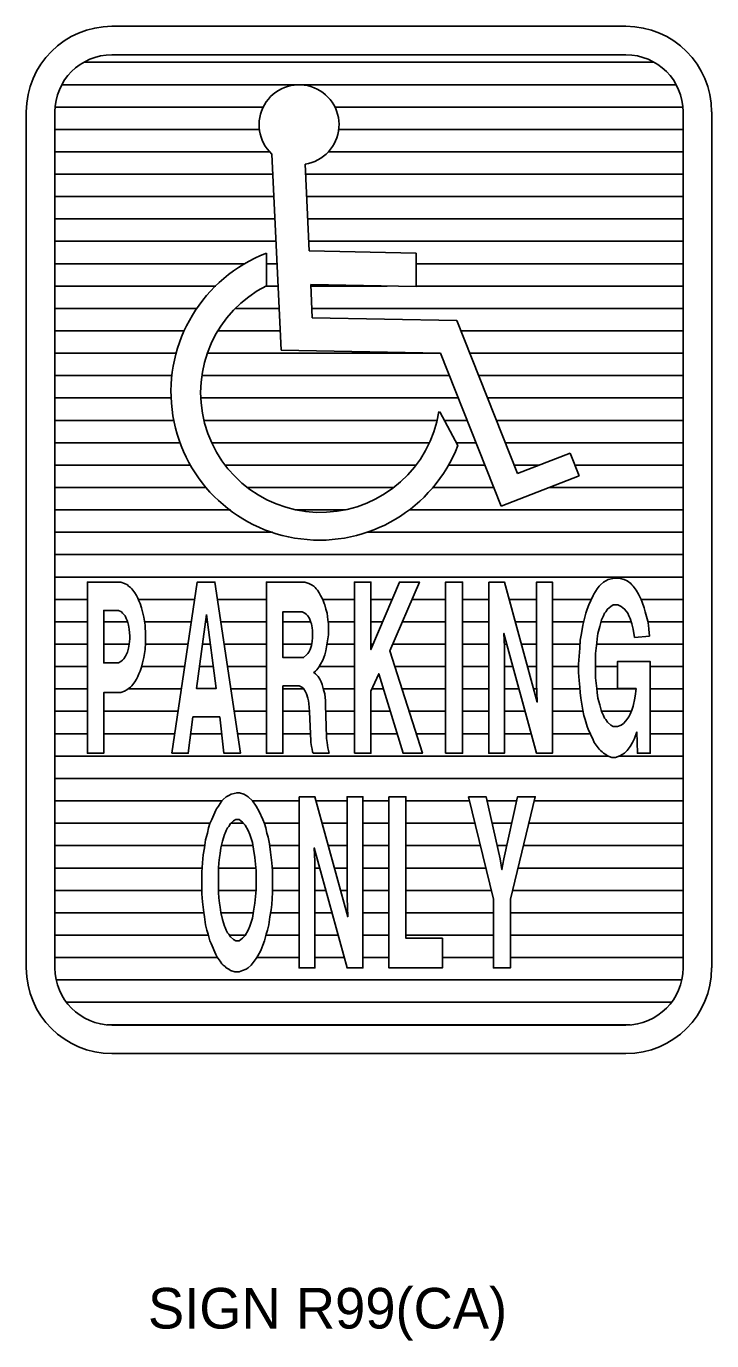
# Model space of a CAD drawing. Extents: x -1640 to -1302, y 567 to 628.
# Drawn here: x -1336.27 to -1324.46, y 594.02 to 616.69 of the extents above; entities that cross this region are included whole.
import ezdxf

# ---------------------------------------------------------------- set-up
doc = ezdxf.new("R2010")
doc.units = 0
doc.layers.add('rd_CONST-DETAIL', color=7, linetype='Continuous')
doc.layers.add('rd_NO-PLOT', color=7, linetype='Continuous')

msp = doc.modelspace()

# ---------------------------------------------------------------- linework, layer by layer
at = {"layer": 'rd_CONST-DETAIL'}
for p, q in [((-1334.798, 616.685), (-1325.94, 616.685)), ((-1334.798, 616.193), (-1325.94, 616.193)), ((-1335.282, 616.064), (-1325.454, 616.064)), ((-1335.662, 615.678), (-1325.077, 615.678)), ((-1335.776, 615.293), (-1332.191, 615.293)), ((-1330.96, 615.293), (-1324.963, 615.293)), ((-1336.274, 600.445), (-1336.274, 615.209)), ((-1335.782, 600.445), (-1335.782, 615.209)), ((-1324.955, 600.445), (-1324.955, 615.209)), ((-1324.463, 600.445), (-1324.463, 615.209)), ((-1335.782, 614.907), (-1332.254, 614.907)), ((-1330.892, 614.907), (-1324.955, 614.907)), ((-1335.782, 614.521), (-1332.075, 614.521)), ((-1332.044, 614.484), (-1332.044, 614.484)), ((-1332.042, 614.482), (-1331.884, 611.101)), ((-1331.071, 614.521), (-1324.955, 614.521)), ((-1335.782, 614.135), (-1332.026, 614.135)), ((-1331.47, 614.306), (-1331.401, 612.81)), ((-1331.462, 614.135), (-1324.955, 614.135)), ((-1335.782, 613.749), (-1332.008, 613.749)), ((-1331.444, 613.749), (-1324.955, 613.749)), ((-1335.782, 613.363), (-1331.99, 613.363)), ((-1331.426, 613.363), (-1324.955, 613.363)), ((-1335.782, 612.977), (-1331.972, 612.977)), ((-1331.408, 612.977), (-1324.955, 612.977)), ((-1332.134, 612.771), (-1332.135, 612.211)), ((-1331.401, 612.81), (-1329.554, 612.775)), ((-1329.554, 612.775), (-1329.555, 612.195)), ((-1335.782, 612.591), (-1332.513, 612.591)), ((-1332.134, 612.591), (-1331.954, 612.591)), ((-1329.555, 612.591), (-1324.955, 612.591)), ((-1335.782, 612.205), (-1333.009, 612.205)), ((-1332.135, 612.205), (-1331.936, 612.205)), ((-1331.374, 612.23), (-1329.555, 612.195)), ((-1331.374, 612.23), (-1331.347, 611.66)), ((-1331.372, 612.205), (-1330.056, 612.205)), ((-1329.555, 612.205), (-1324.955, 612.205)), ((-1335.782, 611.819), (-1333.339, 611.819)), ((-1332.674, 611.819), (-1331.918, 611.819)), ((-1331.354, 611.819), (-1324.955, 611.819)), ((-1331.347, 611.66), (-1328.853, 611.612)), ((-1328.853, 611.612), (-1327.809, 608.973)), ((-1335.782, 611.433), (-1333.557, 611.433)), ((-1332.974, 611.433), (-1331.9, 611.433)), ((-1328.782, 611.433), (-1324.955, 611.433)), ((-1335.782, 611.047), (-1333.687, 611.047)), ((-1333.155, 611.047), (-1329.134, 611.047)), ((-1331.884, 611.101), (-1329.135, 611.048)), ((-1329.135, 611.048), (-1328.09, 608.41)), ((-1328.63, 611.047), (-1324.955, 611.047)), ((-1335.782, 610.661), (-1333.766, 610.661)), ((-1333.249, 610.661), (-1328.981, 610.661)), ((-1328.477, 610.661), (-1324.955, 610.661)), ((-1335.782, 610.275), (-1333.78, 610.275)), ((-1333.268, 610.275), (-1328.829, 610.275)), ((-1328.324, 610.275), (-1324.955, 610.275)), ((-1329.147, 610.039), (-1328.838, 609.455)), ((-1335.782, 609.889), (-1333.737, 609.889)), ((-1333.214, 609.889), (-1329.193, 609.889)), ((-1329.075, 609.889), (-1328.676, 609.889)), ((-1328.171, 609.889), (-1324.955, 609.889)), ((-1335.782, 609.503), (-1333.622, 609.503)), ((-1333.081, 609.503), (-1329.326, 609.503)), ((-1328.859, 609.503), (-1328.523, 609.503)), ((-1328.019, 609.503), (-1324.955, 609.503)), ((-1335.782, 609.117), (-1333.442, 609.117)), ((-1332.849, 609.117), (-1329.558, 609.117)), ((-1328.996, 609.117), (-1328.37, 609.117)), ((-1327.866, 609.117), (-1327.439, 609.117)), ((-1327.809, 608.973), (-1326.9, 609.326)), ((-1326.747, 608.932), (-1326.9, 609.326)), ((-1326.819, 609.117), (-1324.955, 609.117)), ((-1328.09, 608.41), (-1326.747, 608.932)), ((-1335.782, 608.731), (-1333.177, 608.731)), ((-1332.466, 608.731), (-1329.941, 608.731)), ((-1329.254, 608.731), (-1328.218, 608.731)), ((-1327.264, 608.731), (-1324.955, 608.731)), ((-1335.782, 608.345), (-1332.753, 608.345)), ((-1331.631, 608.345), (-1330.776, 608.345)), ((-1329.664, 608.345), (-1324.955, 608.345)), ((-1335.782, 607.959), (-1332.034, 607.959)), ((-1330.4, 607.959), (-1324.955, 607.959)), ((-1335.782, 607.573), (-1324.955, 607.573)), ((-1335.782, 607.187), (-1324.955, 607.187)), ((-1335.782, 606.801), (-1335.222, 606.801)), ((-1334.345, 606.801), (-1333.373, 606.801)), ((-1332.98, 606.801), (-1332.136, 606.801)), ((-1331.165, 606.801), (-1330.619, 606.801)), ((-1330.336, 606.801), (-1329.971, 606.801)), ((-1329.628, 606.801), (-1329.049, 606.801)), ((-1328.756, 606.801), (-1328.306, 606.801)), ((-1327.953, 606.801), (-1327.48, 606.801)), ((-1327.208, 606.801), (-1326.537, 606.801)), ((-1325.682, 606.801), (-1324.955, 606.801)), ((-1335.782, 606.415), (-1335.222, 606.415)), ((-1334.94, 606.415), (-1334.528, 606.415)), ((-1334.237, 606.415), (-1333.43, 606.415)), ((-1333.188, 606.415), (-1333.155, 606.415)), ((-1332.923, 606.415), (-1332.136, 606.415)), ((-1331.853, 606.415), (-1331.376, 606.415)), ((-1331.074, 606.415), (-1330.619, 606.415)), ((-1330.336, 606.415), (-1330.134, 606.415)), ((-1329.795, 606.415), (-1329.049, 606.415)), ((-1328.756, 606.415), (-1328.306, 606.415)), ((-1327.847, 606.415), (-1327.48, 606.415)), ((-1327.208, 606.415), (-1326.669, 606.415)), ((-1326.37, 606.415), (-1325.849, 606.415)), ((-1325.564, 606.415), (-1324.955, 606.415)), ((-1335.782, 606.029), (-1335.222, 606.029)), ((-1334.94, 606.029), (-1334.5, 606.029)), ((-1334.22, 606.029), (-1333.488, 606.029)), ((-1333.239, 606.029), (-1333.104, 606.029)), ((-1332.866, 606.029), (-1332.136, 606.029)), ((-1331.853, 606.029), (-1331.358, 606.029)), ((-1331.093, 606.029), (-1330.619, 606.029)), ((-1330.336, 606.029), (-1330.297, 606.029)), ((-1329.962, 606.029), (-1329.049, 606.029)), ((-1328.756, 606.029), (-1328.306, 606.029)), ((-1328.036, 606.029), (-1327.994, 606.029)), ((-1327.742, 606.029), (-1327.48, 606.029)), ((-1327.208, 606.029), (-1326.732, 606.029)), ((-1326.447, 606.029), (-1324.955, 606.029)), ((-1335.782, 605.643), (-1335.222, 605.643)), ((-1334.289, 605.643), (-1333.545, 605.643)), ((-1333.289, 605.643), (-1333.054, 605.643)), ((-1332.808, 605.643), (-1332.136, 605.643)), ((-1331.231, 605.643), (-1330.619, 605.643)), ((-1329.925, 605.643), (-1329.049, 605.643)), ((-1328.756, 605.643), (-1328.306, 605.643)), ((-1328.034, 605.643), (-1327.888, 605.643)), ((-1327.637, 605.643), (-1327.48, 605.643)), ((-1327.208, 605.643), (-1326.758, 605.643)), ((-1326.465, 605.643), (-1326.088, 605.643)), ((-1325.523, 605.643), (-1324.955, 605.643)), ((-1335.782, 605.257), (-1335.222, 605.257)), ((-1334.519, 605.257), (-1333.603, 605.257)), ((-1332.751, 605.257), (-1332.136, 605.257)), ((-1331.853, 605.257), (-1331.493, 605.257)), ((-1331.156, 605.257), (-1330.619, 605.257)), ((-1330.318, 605.257), (-1330.12, 605.257)), ((-1329.802, 605.257), (-1329.049, 605.257)), ((-1328.756, 605.257), (-1328.306, 605.257)), ((-1328.034, 605.257), (-1327.783, 605.257)), ((-1327.531, 605.257), (-1327.477, 605.257)), ((-1327.208, 605.257), (-1326.734, 605.257)), ((-1326.443, 605.257), (-1325.765, 605.257)), ((-1325.523, 605.257), (-1324.955, 605.257)), ((-1335.782, 604.871), (-1335.222, 604.871)), ((-1334.94, 604.871), (-1333.66, 604.871)), ((-1332.693, 604.871), (-1332.136, 604.871)), ((-1331.853, 604.871), (-1331.393, 604.871)), ((-1331.117, 604.871), (-1330.619, 604.871)), ((-1330.336, 604.871), (-1330.002, 604.871)), ((-1329.678, 604.871), (-1329.049, 604.871)), ((-1328.756, 604.871), (-1328.306, 604.871)), ((-1328.034, 604.871), (-1327.677, 604.871)), ((-1327.208, 604.871), (-1326.68, 604.871)), ((-1326.361, 604.871), (-1325.846, 604.871)), ((-1325.523, 604.871), (-1324.955, 604.871)), ((-1335.782, 604.485), (-1335.222, 604.485)), ((-1334.94, 604.485), (-1333.717, 604.485)), ((-1333.44, 604.485), (-1332.907, 604.485)), ((-1332.636, 604.485), (-1332.136, 604.485)), ((-1331.853, 604.485), (-1331.377, 604.485)), ((-1331.102, 604.485), (-1330.619, 604.485)), ((-1330.336, 604.485), (-1329.885, 604.485)), ((-1329.555, 604.485), (-1329.049, 604.485)), ((-1328.756, 604.485), (-1328.306, 604.485)), ((-1328.034, 604.485), (-1327.572, 604.485)), ((-1327.208, 604.485), (-1326.554, 604.485)), ((-1325.766, 604.485), (-1325.753, 604.485)), ((-1325.523, 604.485), (-1324.955, 604.485)), ((-1335.782, 604.099), (-1326.25, 604.099)), ((-1326.052, 604.099), (-1324.955, 604.099)), ((-1335.782, 603.713), (-1324.955, 603.713)), ((-1335.782, 603.327), (-1332.903, 603.327)), ((-1332.378, 603.327), (-1331.573, 603.327)), ((-1331.282, 603.327), (-1330.747, 603.327)), ((-1330.475, 603.327), (-1330.025, 603.327)), ((-1329.732, 603.327), (-1328.637, 603.327)), ((-1328.335, 603.327), (-1327.823, 603.327)), ((-1327.521, 603.327), (-1324.955, 603.327)), ((-1335.782, 602.941), (-1333.108, 602.941)), ((-1332.747, 602.941), (-1332.532, 602.941)), ((-1332.173, 602.941), (-1331.573, 602.941)), ((-1331.176, 602.941), (-1330.747, 602.941)), ((-1330.475, 602.941), (-1330.025, 602.941)), ((-1329.732, 602.941), (-1328.543, 602.941)), ((-1328.248, 602.941), (-1327.91, 602.941)), ((-1327.615, 602.941), (-1324.955, 602.941)), ((-1335.782, 602.555), (-1333.2, 602.555)), ((-1332.912, 602.555), (-1332.369, 602.555)), ((-1332.082, 602.555), (-1331.573, 602.555)), ((-1331.071, 602.555), (-1330.747, 602.555)), ((-1330.475, 602.555), (-1330.025, 602.555)), ((-1329.732, 602.555), (-1328.45, 602.555)), ((-1328.161, 602.555), (-1327.997, 602.555)), ((-1327.708, 602.555), (-1324.955, 602.555)), ((-1335.782, 602.169), (-1333.243, 602.169)), ((-1332.965, 602.169), (-1332.321, 602.169)), ((-1332.037, 602.169), (-1331.573, 602.169)), ((-1331.301, 602.169), (-1331.217, 602.169)), ((-1330.966, 602.169), (-1330.747, 602.169)), ((-1330.475, 602.169), (-1330.025, 602.169)), ((-1329.732, 602.169), (-1328.356, 602.169)), ((-1328.083, 602.169), (-1328.075, 602.169)), ((-1327.802, 602.169), (-1324.955, 602.169)), ((-1335.782, 601.783), (-1333.247, 601.783)), ((-1332.965, 601.783), (-1332.317, 601.783)), ((-1332.034, 601.783), (-1331.573, 601.783)), ((-1331.301, 601.783), (-1331.112, 601.783)), ((-1330.86, 601.783), (-1330.747, 601.783)), ((-1330.475, 601.783), (-1330.025, 601.783)), ((-1329.732, 601.783), (-1328.262, 601.783)), ((-1327.896, 601.783), (-1324.955, 601.783)), ((-1335.782, 601.397), (-1333.216, 601.397)), ((-1332.922, 601.397), (-1332.363, 601.397)), ((-1332.063, 601.397), (-1331.573, 601.397)), ((-1331.301, 601.397), (-1331.007, 601.397)), ((-1330.755, 601.397), (-1330.739, 601.397)), ((-1330.475, 601.397), (-1330.025, 601.397)), ((-1329.732, 601.397), (-1328.225, 601.397)), ((-1327.932, 601.397), (-1324.955, 601.397)), ((-1335.782, 601.011), (-1333.138, 601.011)), ((-1332.776, 601.011), (-1332.501, 601.011)), ((-1332.143, 601.011), (-1331.573, 601.011)), ((-1331.301, 601.011), (-1330.901, 601.011)), ((-1330.475, 601.011), (-1330.025, 601.011)), ((-1329.732, 601.011), (-1328.225, 601.011)), ((-1327.932, 601.011), (-1324.955, 601.011)), ((-1335.782, 600.625), (-1332.981, 600.625)), ((-1332.305, 600.625), (-1331.573, 600.625)), ((-1331.301, 600.625), (-1330.796, 600.625)), ((-1330.475, 600.625), (-1330.025, 600.625)), ((-1329.104, 600.625), (-1328.225, 600.625)), ((-1327.932, 600.625), (-1324.955, 600.625)), ((-1335.758, 600.239), (-1324.981, 600.239)), ((-1335.58, 599.853), (-1325.157, 599.853)), ((-1334.879, 599.467), (-1325.869, 599.467)), ((-1334.798, 599.461), (-1325.94, 599.461)), ((-1334.798, 598.969), (-1325.94, 598.969))]:
    msp.add_line(p, q, dxfattribs=at)
for points in [[(-1334.647, 607.1), (-1335.222, 607.1), (-1335.222, 604.147), (-1334.94, 604.147), (-1334.94, 605.193), (-1334.647, 605.193)], [(-1334.647, 605.193), (-1334.584, 605.217), (-1334.542, 605.24), (-1334.511, 605.263), (-1334.479, 605.286), (-1334.458, 605.31), (-1334.437, 605.333), (-1334.406, 605.379), (-1334.375, 605.426), (-1334.354, 605.472), (-1334.333, 605.519), (-1334.312, 605.565), (-1334.291, 605.635), (-1334.27, 605.705), (-1334.259, 605.751), (-1334.249, 605.798), (-1334.239, 605.868), (-1334.228, 605.937), (-1334.218, 606.054), (-1334.218, 606.123), (-1334.218, 606.216), (-1334.228, 606.333), (-1334.228, 606.356), (-1334.239, 606.426), (-1334.249, 606.495), (-1334.27, 606.588), (-1334.291, 606.658), (-1334.312, 606.728), (-1334.333, 606.774), (-1334.354, 606.821), (-1334.375, 606.867), (-1334.406, 606.914), (-1334.437, 606.96), (-1334.458, 606.984), (-1334.479, 607.007), (-1334.511, 607.03), (-1334.532, 607.053), (-1334.584, 607.077), (-1334.647, 607.1)], [(-1333.768, 604.147), (-1333.328, 607.1), (-1333.025, 607.1), (-1332.585, 604.147), (-1332.868, 604.147), (-1332.941, 604.775), (-1333.402, 604.775), (-1333.485, 604.147), (-1333.768, 604.147)], [(-1331.476, 607.1), (-1332.136, 607.1), (-1332.136, 604.147), (-1331.853, 604.147), (-1331.853, 605.31), (-1331.602, 605.31)], [(-1331.476, 607.1), (-1331.403, 607.077), (-1331.361, 607.053), (-1331.32, 607.03), (-1331.299, 607.007), (-1331.278, 606.984), (-1331.257, 606.96), (-1331.225, 606.914), (-1331.204, 606.867), (-1331.163, 606.798), (-1331.142, 606.728), (-1331.131, 606.705), (-1331.11, 606.635), (-1331.089, 606.565), (-1331.079, 606.449), (-1331.068, 606.379), (-1331.068, 606.286), (-1331.068, 606.193), (-1331.079, 606.123), (-1331.089, 606.054), (-1331.11, 605.914), (-1331.131, 605.844), (-1331.163, 605.751), (-1331.204, 605.682), (-1331.236, 605.635), (-1331.267, 605.589), (-1331.288, 605.565), (-1331.32, 605.542), (-1331.288, 605.519), (-1331.267, 605.496), (-1331.246, 605.472), (-1331.215, 605.426), (-1331.204, 605.403), (-1331.194, 605.379), (-1331.173, 605.333), (-1331.163, 605.286), (-1331.152, 605.24), (-1331.131, 605.17), (-1331.121, 605.054), (-1331.121, 604.984), (-1331.1, 604.426), (-1331.1, 604.403), (-1331.089, 604.333), (-1331.079, 604.24), (-1331.068, 604.194), (-1331.058, 604.147)], [(-1330.619, 604.147), (-1330.619, 607.1), (-1330.336, 607.1), (-1330.336, 605.937), (-1329.844, 607.1), (-1329.499, 607.1), (-1330.012, 605.914), (-1329.447, 604.147), (-1329.782, 604.147), (-1330.2, 605.519), (-1330.336, 605.217), (-1330.336, 604.147), (-1330.619, 604.147)], [(-1329.049, 604.147), (-1329.049, 607.1), (-1328.756, 607.1), (-1328.756, 604.147), (-1329.049, 604.147)], [(-1328.306, 607.1), (-1328.306, 604.147), (-1328.034, 604.147), (-1328.034, 605.984), (-1328.045, 606.216), (-1327.48, 604.147), (-1327.208, 604.147), (-1327.208, 607.1), (-1327.48, 607.1), (-1327.48, 605.356), (-1327.469, 605.031), (-1328.034, 607.1), (-1328.306, 607.1)], [(-1326.141, 607.17), (-1326.245, 607.146), (-1326.287, 607.123), (-1326.329, 607.1), (-1326.381, 607.053), (-1326.402, 607.03), (-1326.434, 606.984), (-1326.465, 606.937), (-1326.496, 606.891), (-1326.507, 606.867), (-1326.58, 606.705), (-1326.611, 606.635), (-1326.632, 606.565), (-1326.653, 606.472), (-1326.685, 606.356), (-1326.706, 606.216), (-1326.727, 606.1), (-1326.737, 605.961), (-1326.747, 605.821), (-1326.758, 605.682), (-1326.758, 605.612)], [(-1326.12, 607.17), (-1326.151, 607.17)], [(-1326.12, 607.17), (-1326.057, 607.17), (-1325.973, 607.146), (-1325.921, 607.123), (-1325.858, 607.077), (-1325.837, 607.053), (-1325.816, 607.03), (-1325.764, 606.96), (-1325.722, 606.891), (-1325.712, 606.867), (-1325.68, 606.798), (-1325.659, 606.751), (-1325.628, 606.658), (-1325.607, 606.588), (-1325.565, 606.426), (-1325.555, 606.356), (-1325.544, 606.286), (-1325.534, 606.17)], [(-1334.709, 606.612), (-1334.94, 606.612), (-1334.94, 605.705), (-1334.709, 605.705)], [(-1334.709, 605.705), (-1334.688, 605.705), (-1334.647, 605.728), (-1334.615, 605.751), (-1334.594, 605.775), (-1334.563, 605.821), (-1334.542, 605.868), (-1334.532, 605.891), (-1334.511, 605.961), (-1334.5, 606.03), (-1334.49, 606.123), (-1334.49, 606.17), (-1334.5, 606.286), (-1334.511, 606.356), (-1334.532, 606.426), (-1334.552, 606.472), (-1334.573, 606.519), (-1334.594, 606.542), (-1334.615, 606.565), (-1334.636, 606.588), (-1334.688, 606.612), (-1334.699, 606.612), (-1334.709, 606.612)], [(-1326.13, 606.705), (-1326.162, 606.705), (-1326.203, 606.681), (-1326.256, 606.635), (-1326.287, 606.588), (-1326.308, 606.565), (-1326.329, 606.519), (-1326.35, 606.472), (-1326.36, 606.449), (-1326.392, 606.333), (-1326.423, 606.216), (-1326.434, 606.123), (-1326.444, 606.054), (-1326.454, 605.961), (-1326.465, 605.868), (-1326.465, 605.798), (-1326.465, 605.705), (-1326.465, 605.658)], [(-1326.13, 606.705), (-1326.078, 606.705), (-1326.026, 606.681), (-1325.963, 606.635), (-1325.91, 606.565), (-1325.89, 606.519), (-1325.869, 606.472), (-1325.837, 606.379), (-1325.816, 606.286), (-1325.795, 606.147)], [(-1333.171, 606.542), (-1333.339, 605.263), (-1333.004, 605.263), (-1333.171, 606.542)], [(-1331.497, 605.798), (-1331.853, 605.798), (-1331.853, 606.588), (-1331.518, 606.588)], [(-1331.518, 606.588), (-1331.476, 606.565), (-1331.445, 606.542), (-1331.424, 606.519), (-1331.393, 606.472), (-1331.372, 606.402), (-1331.361, 606.379), (-1331.351, 606.309), (-1331.34, 606.263), (-1331.34, 606.193), (-1331.34, 606.147), (-1331.351, 606.077), (-1331.361, 606.007), (-1331.382, 605.937), (-1331.403, 605.891), (-1331.424, 605.868), (-1331.445, 605.844), (-1331.497, 605.798), (-1331.518, 605.798)], [(-1325.795, 606.147), (-1325.534, 606.17)], [(-1325.754, 604.519), (-1325.743, 604.147), (-1325.523, 604.147), (-1325.523, 605.728), (-1326.088, 605.728), (-1326.088, 605.263), (-1325.764, 605.263)], [(-1326.758, 605.612), (-1326.758, 605.542), (-1326.747, 605.403), (-1326.737, 605.286), (-1326.727, 605.193), (-1326.716, 605.1), (-1326.706, 605.031), (-1326.685, 604.891), (-1326.664, 604.798), (-1326.643, 604.728), (-1326.611, 604.612), (-1326.591, 604.566), (-1326.507, 604.38), (-1326.486, 604.333), (-1326.434, 604.263), (-1326.402, 604.217), (-1326.381, 604.194), (-1326.35, 604.17), (-1326.329, 604.147), (-1326.287, 604.124), (-1326.256, 604.101), (-1326.182, 604.077), (-1326.141, 604.077)], [(-1326.13, 604.612), (-1326.162, 604.612), (-1326.203, 604.635), (-1326.256, 604.682), (-1326.287, 604.728), (-1326.308, 604.752), (-1326.329, 604.798), (-1326.35, 604.845), (-1326.36, 604.868), (-1326.392, 604.984), (-1326.423, 605.1), (-1326.434, 605.193), (-1326.444, 605.263), (-1326.454, 605.356), (-1326.465, 605.449), (-1326.465, 605.519), (-1326.465, 605.612), (-1326.465, 605.658)], [(-1331.602, 605.31), (-1331.571, 605.31), (-1331.529, 605.286), (-1331.497, 605.263), (-1331.466, 605.217), (-1331.445, 605.17), (-1331.424, 605.1), (-1331.414, 605.054), (-1331.403, 605.007), (-1331.393, 604.868), (-1331.372, 604.356), (-1331.372, 604.333), (-1331.361, 604.263), (-1331.351, 604.217), (-1331.34, 604.17), (-1331.33, 604.147)], [(-1326.13, 604.612), (-1326.088, 604.612), (-1326.026, 604.635), (-1325.984, 604.659), (-1325.942, 604.705), (-1325.89, 604.775), (-1325.869, 604.821), (-1325.837, 604.891), (-1325.816, 604.961), (-1325.785, 605.1), (-1325.774, 605.17), (-1325.764, 605.263)], [(-1326.141, 604.077), (-1326.12, 604.077), (-1326.046, 604.101), (-1326.005, 604.124), (-1325.963, 604.147), (-1325.942, 604.17), (-1325.921, 604.194), (-1325.9, 604.217), (-1325.869, 604.263), (-1325.827, 604.333), (-1325.816, 604.356), (-1325.795, 604.403), (-1325.754, 604.519)], [(-1331.33, 604.147), (-1331.058, 604.147)], [(-1332.641, 603.468), (-1332.745, 603.445), (-1332.787, 603.422), (-1332.829, 603.399), (-1332.881, 603.352), (-1332.902, 603.329), (-1332.934, 603.282), (-1332.965, 603.236), (-1332.996, 603.189), (-1333.007, 603.166), (-1333.08, 603.003), (-1333.111, 602.934), (-1333.132, 602.864), (-1333.153, 602.771), (-1333.185, 602.655), (-1333.206, 602.515), (-1333.226, 602.399), (-1333.237, 602.259), (-1333.247, 602.097), (-1333.247, 601.98), (-1333.247, 601.911)], [(-1332.034, 601.911), (-1332.034, 602.05), (-1332.034, 602.12), (-1332.044, 602.259), (-1332.055, 602.352), (-1332.065, 602.445), (-1332.086, 602.585), (-1332.107, 602.701), (-1332.128, 602.771), (-1332.149, 602.864), (-1332.17, 602.934), (-1332.201, 603.003), (-1332.264, 603.143), (-1332.316, 603.236), (-1332.379, 603.329), (-1332.452, 603.399), (-1332.484, 603.422), (-1332.525, 603.445), (-1332.599, 603.468), (-1332.651, 603.468)], [(-1331.573, 603.399), (-1331.573, 600.446), (-1331.301, 600.446), (-1331.301, 602.283), (-1331.312, 602.515), (-1330.747, 600.446), (-1330.475, 600.446), (-1330.475, 603.399), (-1330.747, 603.399), (-1330.747, 601.655), (-1330.736, 601.329), (-1331.301, 603.399), (-1331.573, 603.399)], [(-1330.025, 603.399), (-1330.025, 600.446), (-1329.104, 600.446), (-1329.104, 600.958), (-1329.732, 600.958), (-1329.732, 603.399), (-1330.025, 603.399)], [(-1328.654, 603.399), (-1328.225, 601.632), (-1328.225, 600.446), (-1327.932, 600.446), (-1327.932, 601.632), (-1327.504, 603.399), (-1327.807, 603.399), (-1328.048, 602.329), (-1328.079, 602.143), (-1328.11, 602.329), (-1328.351, 603.399), (-1328.654, 603.399)], [(-1327.807, 603.399), (-1327.504, 603.399)], [(-1332.316, 601.957), (-1332.316, 602.004), (-1332.316, 602.12), (-1332.327, 602.236), (-1332.337, 602.352), (-1332.358, 602.492), (-1332.379, 602.608), (-1332.421, 602.748), (-1332.452, 602.817), (-1332.505, 602.91), (-1332.546, 602.957), (-1332.578, 602.98), (-1332.609, 603.003), (-1332.63, 603.003), (-1332.661, 603.003), (-1332.703, 602.98), (-1332.756, 602.934), (-1332.787, 602.887), (-1332.808, 602.864), (-1332.829, 602.817), (-1332.85, 602.771), (-1332.86, 602.748), (-1332.892, 602.631), (-1332.923, 602.515), (-1332.934, 602.422), (-1332.944, 602.352), (-1332.954, 602.259), (-1332.965, 602.166), (-1332.965, 602.097), (-1332.965, 602.004), (-1332.965, 601.957)], [(-1333.247, 601.911), (-1333.247, 601.841), (-1333.247, 601.725), (-1333.237, 601.585), (-1333.226, 601.492), (-1333.216, 601.399), (-1333.206, 601.329), (-1333.185, 601.19), (-1333.164, 601.097), (-1333.143, 601.027), (-1333.111, 600.911), (-1333.09, 600.865), (-1333.007, 600.679), (-1332.986, 600.632), (-1332.934, 600.562), (-1332.902, 600.516), (-1332.881, 600.493), (-1332.85, 600.469), (-1332.829, 600.446), (-1332.787, 600.423), (-1332.756, 600.4), (-1332.682, 600.376), (-1332.63, 600.376), (-1332.609, 600.376), (-1332.546, 600.4), (-1332.484, 600.423), (-1332.452, 600.446), (-1332.4, 600.493), (-1332.348, 600.562), (-1332.316, 600.609), (-1332.285, 600.655), (-1332.233, 600.748), (-1332.201, 600.841), (-1332.17, 600.911), (-1332.138, 601.027), (-1332.117, 601.097), (-1332.097, 601.19), (-1332.076, 601.329), (-1332.055, 601.446), (-1332.044, 601.539), (-1332.034, 601.748), (-1332.034, 601.911)], [(-1332.63, 600.911), (-1332.661, 600.911), (-1332.703, 600.934), (-1332.756, 600.981), (-1332.787, 601.027), (-1332.808, 601.051), (-1332.829, 601.097), (-1332.85, 601.144), (-1332.86, 601.167), (-1332.892, 601.283), (-1332.923, 601.399), (-1332.934, 601.492), (-1332.944, 601.562), (-1332.954, 601.655), (-1332.965, 601.748), (-1332.965, 601.818), (-1332.965, 601.911), (-1332.965, 601.957)], [(-1332.316, 601.957), (-1332.316, 601.911), (-1332.316, 601.794), (-1332.327, 601.678), (-1332.337, 601.562), (-1332.358, 601.422), (-1332.379, 601.306), (-1332.421, 601.167), (-1332.452, 601.097), (-1332.505, 601.004), (-1332.546, 600.958), (-1332.578, 600.934), (-1332.609, 600.911), (-1332.63, 600.911)]]:
    msp.add_lwpolyline(points, dxfattribs=at)
for centre, radius, start, end in [((-1334.798, 615.209), 1.476, 90, 180), ((-1325.94, 615.209), 1.476, 0, 90), ((-1334.798, 615.209), 0.984, 90, 180), ((-1325.94, 615.209), 0.984, 0, 90), ((-1331.574, 614.988), 0.689, 278.6332, 227.2092), ((-1331.223, 610.381), 2.558, 110.8877, 338.7801), ((-1331.204, 610.367), 2.066, 116.7766, 350.9647), ((-1331.223, 610.381), 2.558, 338.7814, 338.8071), ((-1334.798, 600.445), 1.476, 180, 270), ((-1334.798, 600.445), 0.984, 180, 270), ((-1325.94, 600.445), 1.476, 270, 0), ((-1325.94, 600.445), 0.984, 270, 0)]:
    msp.add_arc(centre, radius, start, end, dxfattribs=at)

# ---------------------------------------------------------------- texts
at = {"layer": 'rd_NO-PLOT'}
msp.add_text('SIGN R99(CA)', height=0.7, dxfattribs=at).set_placement((-1334.178, 594.227))

doc.saveas('drawing.dxf')
